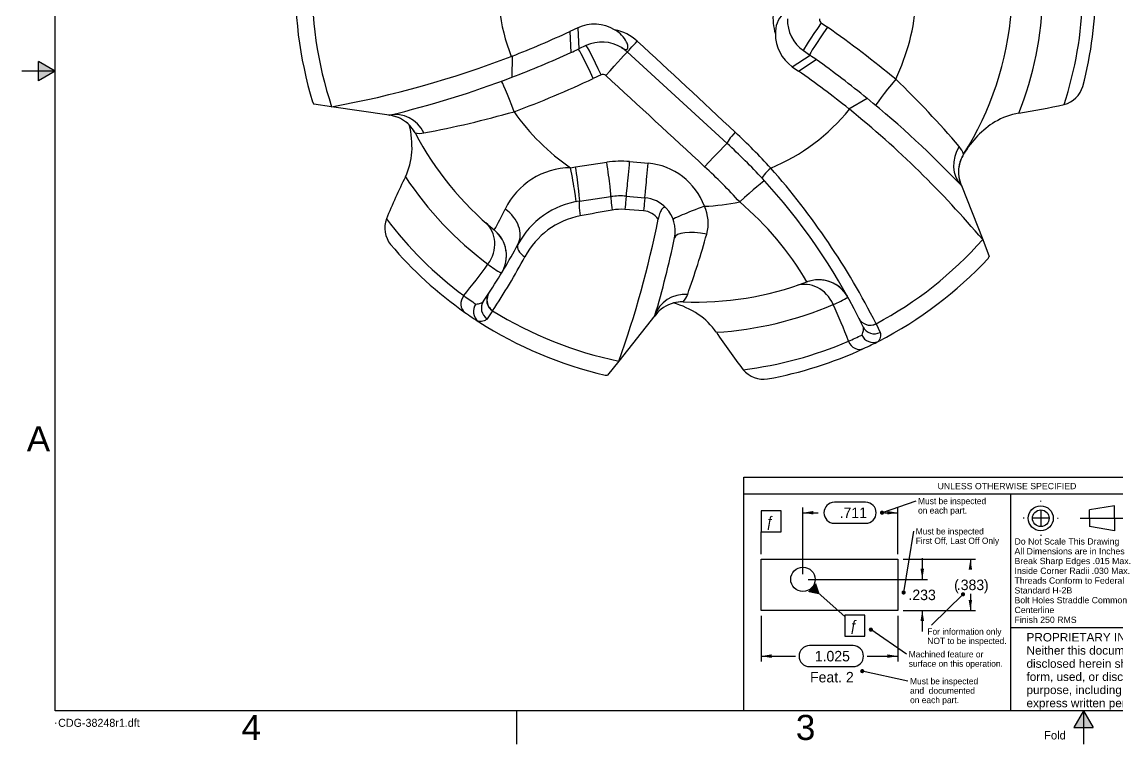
# Model space of a CAD drawing. Header units: inches. Extents: x 0.5 to 16.5, y 0.5 to 10.6.
# Drawn here: x 0.54 to 8.75, y 0.46 to 5.87 of the extents above; entities that cross this region are included whole.
import ezdxf
from ezdxf.enums import TextEntityAlignment as Align
from ezdxf.lldxf.tags import DXFTag

# ---------------------------------------------------------------- set-up
doc = ezdxf.new("R2010")
doc.units = ezdxf.units.IN
doc.header["$MEASUREMENT"] = 0
doc.layers.add('Default', color=7, linetype='Continuous')
doc.layers.add('ODG-42319R1', color=7, linetype='Continuous')
doc.styles.add('SEACAD_Arial', font='arial.ttf')
doc.styles.add('SEACAD_Solid_Edge_ANSI', font='seans.ttf')
tags = doc.linetypes.add('CENTER2', pattern=[1.125, 0.75, -0.125, 0.125, -0.125]).pattern_tags.tags
tags[10:11] = [DXFTag(74, 4), DXFTag(75, 0), DXFTag(340, '0'), DXFTag(46, 0.0), DXFTag(50, 0.0), DXFTag(44, 0.0), DXFTag(45, 0.0)]
tags[8:9] = [DXFTag(74, 4), DXFTag(75, 0), DXFTag(340, '0'), DXFTag(46, 0.0), DXFTag(50, 0.0), DXFTag(44, 0.0), DXFTag(45, 0.0)]
tags[6:7] = [DXFTag(74, 4), DXFTag(75, 0), DXFTag(340, '0'), DXFTag(46, 0.0), DXFTag(50, 0.0), DXFTag(44, 0.0), DXFTag(45, 0.0)]
tags[4:5] = [DXFTag(74, 4), DXFTag(75, 0), DXFTag(340, '0'), DXFTag(46, 0.0), DXFTag(50, 0.0), DXFTag(44, 0.0), DXFTag(45, 0.0)]
doc.dimstyles.new('ANSI', dxfattribs={"dimtxt": 0.07874, "dimasz": 0.07874, "dimexe": 0.03937, "dimexo": 0.03937, "dimgap": 0.03937, "dimtad": 0, "dimtih": 1, "dimtoh": 1, "dimdec": 3, "dimzin": 4, "dimdsep": 46, "dimtxsty": 'SEACAD_Solid_Edge_ANSI', "dimblk1": '_SE_FILLED', "dimblk2": '_SE_FILLED', "dimsah": 1, "dimcen": 0.03937, "dimadec": 0, "dimazin": 0, "dimtfac": 1, "dimtdec": 3, "dimtofl": 0, "dimtmove": 0, "dimatfit": 3, "dimfxl": 1, "dimtolj": 1, "dimtzin": 4, "dimarcsym": 0})

# ---------------------------------------------------------------- blocks, each defined once
blk = doc.blocks.new('SEANNOT_GROUP')
at = {"layer": 'Default', "color": 7, "linetype": 'Continuous', "style": 'SEACAD_Solid_Edge_ANSI'}
blk.add_text('Fold', height=0.0625, dxfattribs=at).set_placement((8.2051, 0.5529), align=Align.TOP_LEFT)
blk = doc.blocks.new('SEANNOT_GROUP8')
at = {"layer": 'Default', "color": 7, "linetype": 'Continuous', "style": 'SEACAD_Arial'}
blk.add_text('4', height=0.188, dxfattribs=at).set_placement((2.1908, 0.6747), align=Align.TOP_LEFT)
blk = doc.blocks.new('SEANNOT_GROUP9')
at = {"layer": 'Default', "color": 7, "linetype": 'Continuous', "style": 'SEACAD_Arial'}
blk.add_text('A', height=0.188, dxfattribs=at).set_placement((0.5808, 2.8378), align=Align.TOP_LEFT)
blk = doc.blocks.new('SEANNOT_GROUP16')
at = {"layer": 'Default', "color": 7, "linetype": 'Continuous', "style": 'SEACAD_Solid_Edge_ANSI'}
blk.add_text('Fold', height=0.0625, dxfattribs=at).set_placement((8.2051, 0.5529), align=Align.TOP_LEFT)
blk = doc.blocks.new('SEANNOT_GROUP21')
at = {"layer": 'Default', "color": 7, "linetype": 'Continuous', "style": 'SEACAD_Arial'}
blk.add_text('3', height=0.188, dxfattribs=at).set_placement((6.3444, 0.6747), align=Align.TOP_LEFT)
blk = doc.blocks.new('SEANNOT_GROUP26')
at = {"layer": 'Default', "color": 7, "linetype": 'Continuous'}
blk.add_lwpolyline([(0.7951, 0.6152), (0.7951, 0.6098)], dxfattribs=at)
at = {"layer": 'Default', "color": 7, "linetype": 'Continuous', "style": 'SEACAD_Solid_Edge_ANSI'}
blk.add_text('CDG-38248r1.dft', height=0.06, dxfattribs=at).set_placement((0.8161, 0.6452), align=Align.TOP_LEFT)
blk = doc.blocks.new('SEANNOT_GROUP29')
at = {"layer": 'Default', "linetype": 'Continuous'}
h = blk.add_hatch(color=7, dxfattribs=at)
edge = h.paths.add_edge_path()
edge.add_ellipse((3.4508, 1.0021), major_axis=(0.0157, 0), ratio=1, start_angle=0, end_angle=360)
at = {"layer": 'Default', "color": 7, "linetype": 'Continuous'}
blk.add_lwpolyline([(3.7182, 0.8173), (3.4508, 1.0021)], dxfattribs=at)
at = {"layer": 'Default', "color": 7, "linetype": 'Continuous', "style": 'SEACAD_Solid_Edge_ANSI'}
for s, p in [('Machined feature or', (3.7347, 0.8408)), ('surface on this operation.', (3.7347, 0.7703))]:
    blk.add_text(s, height=0.047, dxfattribs=at).set_placement(p, align=Align.TOP_LEFT)
blk = doc.blocks.new('SEANNOT_GROUP30')
at = {"layer": 'Default', "linetype": 'Continuous'}
h = blk.add_hatch(color=7, dxfattribs=at)
edge = h.paths.add_edge_path()
edge.add_ellipse((3.3864, 0.6907), major_axis=(0.0157, 0), ratio=1, start_angle=0, end_angle=360)
at = {"layer": 'Default', "color": 7, "linetype": 'Continuous'}
blk.add_lwpolyline([(3.7283, 0.6152), (3.3864, 0.6907)], dxfattribs=at)
at = {"layer": 'Default', "color": 7, "linetype": 'Continuous', "style": 'SEACAD_Solid_Edge_ANSI'}
for s, p in [('Must be inspected ', (3.7448, 0.6387)), ('on each part.', (3.7448, 0.4977)), ('and  documented ', (3.7448, 0.5682))]:
    blk.add_text(s, height=0.047, dxfattribs=at).set_placement(p, align=Align.TOP_LEFT)
blk = doc.blocks.new('SEANNOT_GROUP31')
at = {"layer": 'Default', "linetype": 'Continuous'}
h = blk.add_hatch(color=7, dxfattribs=at)
edge = h.paths.add_edge_path()
edge.add_ellipse((3.5349, 1.8784), major_axis=(0.0157, 0), ratio=1, start_angle=0, end_angle=360)
at = {"layer": 'Default', "color": 7, "linetype": 'Continuous'}
blk.add_lwpolyline([(3.7881, 1.9657), (3.5349, 1.8784)], dxfattribs=at)
at = {"layer": 'Default', "color": 7, "linetype": 'Continuous', "style": 'SEACAD_Solid_Edge_ANSI'}
for s, p in [('Must be inspected', (3.8046, 1.9892)), ('on each part.', (3.8046, 1.9187))]:
    blk.add_text(s, height=0.047, dxfattribs=at).set_placement(p, align=Align.TOP_LEFT)
blk = doc.blocks.new('SEANNOT_GROUP32')
at = {"layer": 'Default', "linetype": 'Continuous'}
h = blk.add_hatch(color=7, dxfattribs=at)
edge = h.paths.add_edge_path()
edge.add_ellipse((4.1418, 1.267), major_axis=(0.0157, 0), ratio=1, start_angle=0, end_angle=360)
at = {"layer": 'Default', "color": 7, "linetype": 'Continuous'}
blk.add_lwpolyline([(3.9057, 1.0346), (4.1418, 1.267)], dxfattribs=at)
at = {"layer": 'Default', "color": 7, "linetype": 'Continuous', "style": 'SEACAD_Solid_Edge_ANSI'}
for s, p in [('For information only', (3.8744, 1.0111)), ('NOT to be inspected.', (3.8744, 0.9406))]:
    blk.add_text(s, height=0.047, dxfattribs=at).set_placement(p, align=Align.TOP_LEFT)
blk = doc.blocks.new('SEANNOT_GROUP33')
at = {"layer": 'Default', "color": 7, "linetype": 'Continuous'}
blk.add_line((2.6276, 1.5683), (2.6276, 1.7343), dxfattribs=at)
blk.add_lwpolyline([(2.6276, 1.8917), (2.6276, 1.7343), (2.7777, 1.7343), (2.7777, 1.8917), (2.6276, 1.8917)], dxfattribs=at)
at = {"layer": 'Default', "color": 7, "linetype": 'Continuous', "style": 'SEACAD_Solid_Edge_ANSI'}
blk.add_text('ƒ', height=0.0787, dxfattribs=at).set_placement((2.6669, 1.8524), align=Align.TOP_LEFT)
blk = doc.blocks.new('SEANNOT_GROUP34')
at = {"layer": 'Default', "linetype": 'Continuous'}
blk.add_hatch(color=7, dxfattribs=at).paths.add_polyline_path([(3.0402, 1.3519), (2.9797, 1.2841), (3.0687, 1.2656)])
at = {"layer": 'Default', "color": 7, "linetype": 'Continuous'}
for points in [[(3.2551, 1.0993), (3.0099, 1.318)], [(3.2551, 1.111), (3.2551, 0.9536), (3.4052, 0.9536), (3.4052, 1.111), (3.2551, 1.111)]]:
    blk.add_lwpolyline(points, dxfattribs=at)
at = {"layer": 'Default', "color": 7, "linetype": 'Continuous', "style": 'SEACAD_Solid_Edge_ANSI'}
blk.add_text('ƒ', height=0.0787, dxfattribs=at).set_placement((3.2945, 1.0717), align=Align.TOP_LEFT)
blk = doc.blocks.new('SEANNOT_GROUP35')
at = {"layer": 'Default', "linetype": 'Continuous'}
h = blk.add_hatch(color=7, dxfattribs=at)
edge = h.paths.add_edge_path()
edge.add_ellipse((3.6964, 1.2801), major_axis=(0.0157, 0), ratio=1, start_angle=0, end_angle=360)
at = {"layer": 'Default', "color": 7, "linetype": 'Continuous'}
blk.add_lwpolyline([(3.7706, 1.7386), (3.6964, 1.2801)], dxfattribs=at)
at = {"layer": 'Default', "color": 7, "linetype": 'Continuous', "style": 'SEACAD_Solid_Edge_ANSI'}
for s, p in [('Must be inspected', (3.7871, 1.7621)), ('First Off, Last Off Only', (3.7871, 1.6916))]:
    blk.add_text(s, height=0.047, dxfattribs=at).set_placement(p, align=Align.TOP_LEFT)
blk = doc.blocks.new('DMBLK1')
at = {"layer": 'Default', "linetype": 'Continuous', "transparency": 16777216}
for points in [[(3.0204, 1.8909), (2.9417, 1.8778), (3.0204, 1.8647)], [(3.5738, 1.8909), (3.5738, 1.8647), (3.6526, 1.8778)]]:
    blk.add_hatch(color=7, dxfattribs=at).paths.add_polyline_path(points)
at = {"layer": 'Default', "color": 7, "linetype": 'Continuous', "transparency": 16777216}
for p, q in [((2.9417, 1.4182), (2.9417, 1.9172)), ((3.4119, 1.9566), (3.1775, 1.9566)), ((3.6526, 1.5683), (3.6526, 1.9172)), ((2.9417, 1.8778), (3.0552, 1.8778)), ((3.5523, 1.8778), (3.6526, 1.8778)), ((3.1775, 1.7991), (3.4119, 1.7991))]:
    blk.add_line(p, q, dxfattribs=at)
for centre, start, end in [((3.1775, 1.8778), 90, 270), ((3.4119, 1.8778), 270, 90)]:
    blk.add_arc(centre, 0.0787, start, end, dxfattribs=at)
at = {"layer": 'Default', "color": 7, "linetype": 'Continuous', "transparency": 16777216, "style": 'SEACAD_Solid_Edge_ANSI'}
blk.add_text('.711', height=0.07874, dxfattribs=at).set_placement((3.2169, 1.9172), align=Align.TOP_LEFT)
blk = doc.blocks.new('_SE_FILLED')
at = {"color": 0}
blk.add_line((0, 0), (-1, 0), dxfattribs=at)
blk.add_solid([(0, 0), (-1, -0.1665), (-1, 0.1665), (0, 0)], dxfattribs=at)
blk = doc.blocks.new('DMBLK2')
at = {"layer": 'Default', "linetype": 'Continuous', "transparency": 16777216}
for points in [[(4.2098, 1.4502), (4.1967, 1.5289), (4.1836, 1.4502)], [(4.2098, 1.2246), (4.1836, 1.2246), (4.1967, 1.1458)]]:
    blk.add_hatch(color=7, dxfattribs=at).paths.add_polyline_path(points)
at = {"layer": 'Default', "color": 7, "linetype": 'Continuous', "transparency": 16777216}
for p, q in [((3.6919, 1.5289), (4.2361, 1.5289)), ((4.1967, 1.5289), (4.1967, 1.481)), ((4.1967, 1.2704), (4.1967, 1.1458)), ((3.6919, 1.1458), (4.2361, 1.1458))]:
    blk.add_line(p, q, dxfattribs=at)
at = {"layer": 'Default', "color": 7, "linetype": 'Continuous', "transparency": 16777216, "style": 'SEACAD_Solid_Edge_ANSI'}
for s, height, p in [('(', 0.0787, (4.0749, 1.3767)), ('.383', 0.07874, (4.0951, 1.3767)), (')', 0.0787, (4.2983, 1.3767))]:
    blk.add_text(s, height=height, dxfattribs=at).set_placement(p, align=Align.TOP_LEFT)
blk = doc.blocks.new('DMBLK3')
at = {"layer": 'Default', "linetype": 'Continuous', "transparency": 16777216}
for points in [[(2.7063, 0.79), (2.7063, 0.8163), (2.6276, 0.8031)], [(3.5738, 0.79), (3.6526, 0.8031), (3.5738, 0.8163)]]:
    blk.add_hatch(color=7, dxfattribs=at).paths.add_polyline_path(points)
at = {"layer": 'Default', "color": 7, "linetype": 'Continuous', "transparency": 16777216}
for p, q in [((2.6276, 1.1065), (2.6276, 0.7638)), ((3.6526, 1.1065), (3.6526, 0.7638)), ((3.3172, 0.8819), (2.9912, 0.8819)), ((2.6276, 0.8031), (2.8849, 0.8031)), ((3.4235, 0.8031), (3.6526, 0.8031)), ((2.9912, 0.7244), (3.3172, 0.7244))]:
    blk.add_line(p, q, dxfattribs=at)
for centre, start, end in [((2.9912, 0.8031), 90, 270), ((3.3172, 0.8031), 270, 90)]:
    blk.add_arc(centre, 0.0787, start, end, dxfattribs=at)
at = {"layer": 'Default', "color": 7, "linetype": 'Continuous', "transparency": 16777216, "style": 'SEACAD_Solid_Edge_ANSI'}
for s, p in [('1.025', (3.0306, 0.8425)), ('Feat. 2', (2.9949, 0.685))]:
    blk.add_text(s, height=0.07874, dxfattribs=at).set_placement(p, align=Align.TOP_LEFT)
blk = doc.blocks.new('SEANNOT_GROUP36')
at = {"layer": 'Default', "color": 7, "linetype": 'CENTER2'}
blk.add_line((5.0203, 1.8365), (5.3456, 1.8365), dxfattribs=at)
blk = doc.blocks.new('SEANNOT_GROUP37')
at = {"layer": 'Default', "color": 7, "linetype": 'CENTER2'}
for p, q in [((4.7243, 1.9615), (4.7243, 1.9679)), ((4.7243, 1.899), (4.7243, 1.774)), ((4.5993, 1.8365), (4.5929, 1.8365)), ((4.7868, 1.8365), (4.6618, 1.8365)), ((4.8493, 1.8365), (4.8557, 1.8365)), ((4.7243, 1.7115), (4.7243, 1.7051))]:
    blk.add_line(p, q, dxfattribs=at)
blk = doc.blocks.new('SE1')
at = {"layer": 'Default', "color": 7, "linetype": 'Continuous'}
for p, q in [((5.2767, 1.9302), (5.0892, 1.899)), ((5.0892, 1.8365), (5.0892, 1.899)), ((5.2767, 1.8365), (5.2767, 1.9302)), ((5.0892, 1.8365), (5.0892, 1.774)), ((5.2767, 1.8365), (5.2767, 1.7427)), ((5.2767, 1.7427), (5.0892, 1.774))]:
    blk.add_line(p, q, dxfattribs=at)
for radius in [0.0937, 0.0625]:
    blk.add_circle((4.7243, 1.8365), radius, dxfattribs=at)
at = {"layer": 'Default'}
for name in ['SEANNOT_GROUP37', 'SEANNOT_GROUP36']:
    blk.add_blockref(name, (0, 0), dxfattribs=at)
blk = doc.blocks.new('DMBLK4')
at = {"layer": 'Default', "linetype": 'Continuous', "transparency": 16777216}
for points in [[(3.8493, 1.4576), (3.823, 1.4576), (3.8361, 1.3788)], [(3.8493, 1.0671), (3.8361, 1.1458), (3.823, 1.0671)]]:
    blk.add_hatch(color=7, dxfattribs=at).paths.add_polyline_path(points)
at = {"layer": 'Default', "color": 7, "linetype": 'Continuous', "transparency": 16777216}
for p, q in [((3.8361, 1.5363), (3.8361, 1.3788)), ((2.9811, 1.3788), (3.8755, 1.3788)), ((3.6919, 1.1458), (3.8755, 1.1458)), ((3.8361, 1.1458), (3.8361, 0.9883))]:
    blk.add_line(p, q, dxfattribs=at)
at = {"layer": 'Default', "color": 7, "linetype": 'Continuous', "transparency": 16777216, "style": 'SEACAD_Solid_Edge_ANSI'}
blk.add_text('.233', height=0.07874, dxfattribs=at).set_placement((3.7327, 1.3017), align=Align.TOP_LEFT)
blk = doc.blocks.new('SYMBOL_2')
at = {"layer": 'Default', "color": 7, "linetype": 'Continuous'}
for p, q in [((2.5, 0.3939), (2.5, 2.1439)), ((2.5, 2.1439), (6.5, 2.1439)), ((2.5, 2.0189), (6.5, 2.0189)), ((4.5, 0.3939), (4.5, 2.0189)), ((5.5, 2.0189), (5.5, 1.0189)), ((5.5, 1.8939), (6.5, 1.8939)), ((2.6276, 1.1458), (2.6276, 1.5289)), ((2.6276, 1.5289), (3.6526, 1.5289)), ((3.6526, 1.5289), (3.6526, 1.1458)), ((3.6526, 1.1458), (2.6276, 1.1458)), ((4.5, 1.0189), (6.5, 1.0189))]:
    blk.add_line(p, q, dxfattribs=at)
blk.add_circle((2.9417, 1.3788), 0.0914, dxfattribs=at)
at = {"layer": 'Default'}
for name in ['SEANNOT_GROUP31', 'SEANNOT_GROUP33', 'SE1', 'SEANNOT_GROUP35', 'SEANNOT_GROUP34', 'SEANNOT_GROUP32', 'SEANNOT_GROUP29', 'SEANNOT_GROUP30']:
    blk.add_blockref(name, (0, 0), dxfattribs=at)
at = {"layer": 'Default', "color": 7, "linetype": 'Continuous', "style": 'SEACAD_Arial'}
for s, height, p in [('UNLESS OTHERWISE SPECIFIED', 0.046875, (3.9507, 2.1013)), ('Tolerance', 0.04687, (5.8685, 1.9874)), ('.X        +/-.030"', 0.094, (5.5453, 1.7278)), ('Do Not Scale This Drawing', 0.046875, (4.5272, 1.6864)), ('All Dimensions are in Inches', 0.046875, (4.5272, 1.613)), ('.XX      +/-.015"', 0.094, (5.5453, 1.5807)), ('Break Sharp Edges .015 Max.', 0.046875, (4.5272, 1.5397)), ('Threads Conform to Federal ', 0.046875, (4.5272, 1.3929)), ('Inside Corner Radii .030 Max.', 0.046875, (4.5272, 1.4663)), ('.XXX    +/-.005"', 0.094, (5.5453, 1.4336)), ('Standard H-2B', 0.046875, (4.5272, 1.3196)), ('Bolt Holes Straddle Common ', 0.046875, (4.5272, 1.2462)), ("Angle    +/-30'", 0.094, (5.5453, 1.2864)), ('Centerline', 0.04687, (4.5272, 1.1728)), ('Finish 250 RMS', 0.046875, (4.5272, 1.0995)), ('PROPRIETARY INFORMATION of CCI, ', 0.063, (4.6174, 0.9762)), ('Neither this document nor any information', 0.063, (4.6174, 0.8776)), ('disclosed herein shall be reproduced in any', 0.063, (4.6174, 0.779)), ('form, used, or disclosed to others for any', 0.063, (4.6174, 0.6804)), ('purpose, including manufacturing, without the ', 0.063, (4.6174, 0.5818)), ('express written permission of CCI', 0.063, (4.6174, 0.4832))]:
    blk.add_text(s, height=height, dxfattribs=at).set_placement(p, align=Align.TOP_LEFT)
at = {"layer": 'Default', "color": 7, "linetype": 'Continuous'}
dim = blk.add_linear_dim(base=(3.6526, 1.8778), p1=(2.9417, 1.3788), p2=(3.6526, 1.5289), text='\\A1;<>', dimstyle='ANSI', dxfattribs=at)
dim.commit()
dim.dimension.update_dxf_attribs({"geometry": 'DMBLK1', "text_midpoint": (3.2947, 1.8778), "dimtype": 160})
for base, p1, p2, angle, text, picture, middle, dimtype in [((2.6276, 0.8031), (2.6276, 1.5289), (3.6526, 1.5289), 0, '\\A1;<>\\PFeat. 2', 'DMBLK3', (3.1542, 0.8031), 161), ((3.8361, 1.1458), (2.9417, 1.3788), (3.6526, 1.1458), 90, '\\A1;<>', 'DMBLK4', (3.8361, 1.2623), 160), ((4.1967, 1.5289), (3.6526, 1.5289), (3.6526, 1.1458), 270, '\\A1;(<>)', 'DMBLK2', (4.1967, 1.3374), 161)]:
    dim = blk.add_linear_dim(base=base, p1=p1, p2=p2, angle=angle, text=text, dimstyle='ANSI', dxfattribs=at)
    dim.commit()
    dim.dimension.update_dxf_attribs({"geometry": picture, "text_midpoint": middle, "dimtype": dimtype})

msp = doc.modelspace()

# ---------------------------------------------------------------- hatches: boundary and pattern name
at = {"layer": 'Default', "linetype": 'Continuous'}
for points in [[(0.6693, 5.5722), (0.6693, 5.5), (0.7943, 5.5)], [(0.6693, 5.5), (0.6693, 5.4278), (0.7943, 5.5)], [(8.4278, 0.5807), (8.5, 0.5807), (8.5, 0.7057)], [(8.5, 0.5807), (8.5722, 0.5807), (8.5, 0.7057)]]:
    msp.add_hatch(color=7, dxfattribs=at).paths.add_polyline_path(points)

# ---------------------------------------------------------------- linework, layer by layer
at = {"layer": 'Default', "color": 7, "linetype": 'Continuous'}
for p, q in [((0.7943, 0.7057), (0.7943, 10.2943)), ((0.7943, 5.5), (0.5443, 5.5)), ((0.7943, 5.5), (0.6693, 5.5722)), ((0.6693, 5.4278), (0.6693, 5.5722)), ((0.7943, 5.5), (0.6693, 5.4278)), ((16.2057, 0.7057), (0.7943, 0.7057)), ((4.25, 0.7057), (4.25, 0.4557)), ((8.5, 0.7057), (8.4278, 0.5807)), ((8.5, 0.7057), (8.5722, 0.5807)), ((8.5, 0.7057), (8.5, 0.4557)), ((8.4278, 0.5807), (8.5722, 0.5807))]:
    msp.add_line(p, q, dxfattribs=at)
at = {"layer": 'ODG-42319R1', "color": 7, "linetype": 'Continuous'}
for p, q in [((6.5344, 5.8612), (6.5808, 5.8289)), ((4.7097, 5.8246), (4.6509, 5.7972)), ((4.6509, 5.7972), (4.6582, 5.6387)), ((4.7097, 5.8246), (4.717, 5.6658)), ((4.7129, 5.664), (4.717, 5.6658)), ((4.7717, 5.6914), (4.717, 5.6658)), ((5.0806, 5.6438), (5.0382, 5.6759)), ((4.2172, 5.6117), (4.2111, 5.6093)), ((4.2172, 5.6117), (4.2162, 5.4537)), ((5.8303, 4.9569), (5.0806, 5.6438)), ((6.3171, 5.533), (6.4509, 5.6187)), ((6.3635, 5.5005), (6.4971, 5.586)), ((6.4014, 5.6533), (6.4478, 5.6208)), ((6.4478, 5.6208), (6.4509, 5.6187)), ((6.3171, 5.533), (6.3635, 5.5005)), ((4.8853, 5.4723), (4.8266, 5.4447)), ((2.7231, 5.2687), (2.7318, 5.253)), ((2.8657, 5.233), (2.7318, 5.253)), ((6.7409, 5.2177), (6.8783, 5.2958)), ((3.296, 5.1689), (2.8657, 5.233)), ((6.7409, 5.2177), (6.7461, 5.2136)), ((3.4913, 5.0367), (3.4913, 5.0367)), ((7.6018, 4.8765), (7.6018, 4.8765)), ((4.6564, 4.7754), (4.6943, 4.7818)), ((4.6943, 4.7818), (4.9278, 4.8162)), ((5.099, 4.8215), (5.2372, 4.8096)), ((7.585, 4.6412), (7.7446, 4.2366)), ((4.7239, 4.5252), (4.9586, 4.559)), ((5.0734, 4.5622), (5.2126, 4.55)), ((5.2036, 4.453), (5.0634, 4.4633)), ((4.0842, 4.3089), (4.0843, 4.3089)), ((7.7446, 4.2366), (7.7943, 4.1106)), ((7.785, 4.0952), (7.7943, 4.1106)), ((6.427, 3.9196), (6.4271, 3.9197)), ((4.0034, 3.7754), (4.0434, 3.8348)), ((4.044, 3.8339), (4.0444, 3.8345)), ((4.0719, 3.7035), (4.0318, 3.6441)), ((4.0719, 3.7034), (4.0719, 3.7035)), ((5.5003, 3.77), (5.5003, 3.77)), ((3.9656, 3.623), (3.9695, 3.6204)), ((5.2882, 3.6669), (5.0175, 3.3264)), ((6.8487, 3.5828), (6.8173, 3.6471)), ((6.9453, 3.6062), (6.9766, 3.5418)), ((6.9453, 3.6062), (6.9453, 3.6062)), ((6.9618, 3.4739), (6.966, 3.4759)), ((5.0175, 3.3264), (4.9333, 3.2204)), ((4.9153, 3.2207), (4.9333, 3.2204))]:
    msp.add_line(p, q, dxfattribs=at)
for centre, radius, start, end in [((5.5928, 6.1432), 1.4813, 172.3618, 201.12636), ((5.5928, 6.1432), 3, 177.23984, 196.94755), ((5.5928, 6.1432), 2.875, 178.06182, 198.45644), ((5.5928, 6.1432), 3, 345.37199, 359.8225), ((5.5928, 6.1432), 1.6577, 334.85866, 356.09706), ((5.5931, 6.1431), 2.6051, 338.42568, 358.33948), ((5.5931, 6.1432), 2.9032, 342.06217, 358.24155), ((6.5362, 5.8934), 0.3633, 172.93984, 198.27138), ((6.3864, 5.7888), 0.1954, 134.6826, 182.72043), ((5.5928, 6.1432), 2.375, 327.76761, 355.56373), ((4.8344, 5.554), 0.2979, 59.37945, 114.74708), ((6.5628, 5.8837), 0.2812, 178.34863, 235), ((6.552, 5.8868), 0.031, 172.75764, 235.37096), ((2.2295, -0.4229), 7.6171, 50.31532, 55.16203), ((1.5635, 12.4168), 7.3042, 291.3042, 295.00434), ((4.9129, 5.4564), 0.3615, 47.80667, 78.31616), ((6.4887, 5.7761), 0.2975, 179.33729, 234.78399), ((1.5433, 12.4613), 7.5, 294.53914, 295), ((4.8906, 5.4365), 0.2812, 58.34053, 115), ((-45.5874, -49.5608), 75.0419, 46.687763, 47.452884), ((1.5515, 12.5252), 7.4096, 280.21596, 291.0347), ((1.5432, 12.4615), 7.5002, 290.87851, 294.53909), ((2.146, -0.5228), 7.5, 54.53914, 54.97116), ((2.1459, -0.523), 7.5002, 50.87851, 54.53909), ((2.1744, -0.4831), 7.3042, 51.3042, 55.00434), ((1.5433, 12.4613), 7.5, 283.51429, 290.87846), ((1.588, 12.339), 7.6171, 290.31532, 295.16203), ((4.8986, 5.4443), 0.031, 47.71419, 115.40562), ((-158.3987, -172.364), 241.4472, 47.196639, 47.435994), ((1.9119, 0.0796), 7.4546, 40.62947, 45.96603), ((8.2996, 5.4466), 0.2053, 285.71453, 342.7012), ((2.146, -0.5228), 7.5, 43.51429, 50.87846), ((2.1821, 12.3628), 7.4546, 280.62947, 285.96603), ((5.5928, 6.1432), 1.6577, 214.85866, 235.60375), ((5.5928, 6.1432), 1.4813, 292.3618, 321.12636), ((2.0865, -0.5476), 7.4096, 40.21596, 51.0347), ((8.114, 4.6425), 0.5515, 100.26119, 120.1784), ((7.0846, 11.0703), 5.9584, 278.99112, 282.31276), ((3.2713, 4.9208), 0.2484, 83.29533, 84.9449), ((3.2701, 4.9203), 0.25, 68.21404, 84.06755), ((3.2701, 4.9203), 0.25, 68.2146, 84.06697), ((3.2714, 4.9228), 0.2471, 51.09273, 83.74718), ((3.2701, 4.9203), 0.25, 27.76761, 52.12647), ((3.2701, 4.9203), 0.25, 27.76749, 52.12363), ((3.2713, 4.9208), 0.2484, 36.96406, 51.47771), ((2.7678, 4.929), 0.7001, 357.00747, 13.9395), ((8.2079, 4.5256), 0.7001, 122.00747, 149.45853), ((3.2713, 4.9208), 0.2484, 29.19146, 35.65482), ((5.5928, 6.1432), 2.375, 207.76761, 230.56373), ((3.5259, 5.2091), 0.1758, 258.66341, 280.22704), ((2.6629, 1.5648), 4.7433, 42.56521, 47.13909), ((2.7917, 1.6407), 4.4977, 42.76448, 47.50119), ((7.4352, 4.8202), 0.1758, 18.66341, 40.22704), ((2.9174, 4.9388), 0.5515, 335.26119, 355.1784), ((7.8133, 4.7432), 0.25, 147.76761, 172.12647), ((7.8133, 4.7432), 0.25, 147.76749, 172.12363), ((7.8122, 4.744), 0.2484, 149.19146, 155.65482), ((4.6593, 4.2274), 0.5479, 90.30943, 154.2907), ((5.036, 4.0834), 0.7407, 85.12396, 98.39579), ((5.1933, 4.3156), 0.496, 20.1967, 84.92185), ((2.7496, 1.6318), 4.2905, 42.29011, 47.26995), ((1.9952, 1.1104), 5.5437, 26.75692, 41.35601), ((7.8105, 4.743), 0.2471, 171.09273, 203.74718), ((7.8122, 4.744), 0.2484, 156.96406, 171.47771), ((8.7732, 2.0952), 5.9584, 153.99112, 157.31276), ((5.5926, 6.143), 2.6051, 213.42568, 233.33948), ((2.7901, 1.6391), 4.5, 26.50168, 42.76568), ((7.8133, 4.7432), 0.25, 188.21404, 204.06755), ((7.8133, 4.7432), 0.25, 188.2146, 204.06697), ((7.8122, 4.744), 0.2484, 203.29533, 204.9449), ((4.8129, 3.9066), 0.625, 98.18817, 151.92778), ((5.0297, 4.0655), 0.4986, 84.98179, 98.20638), ((5.1908, 4.301), 0.25, 43.65521, 85), ((5.5928, 6.1432), 1.6577, 272.27995, 281.50433), ((4.45, 2.7688), 2.2877, 30.20342, 49.90419), ((1.966, 5.5105), 2.4354, 330.43706, 334.58055), ((42.4615, -206.0652), 213.8358, 100.098078, 100.163497), ((5.0369, 4.0797), 0.3844, 86.03546, 100.17758), ((5.1913, 4.305), 0.1485, 35.00918, 85.24637), ((5.1908, 4.301), 0.25, 348.10574, 43.65521), ((5.3967, 4.3596), 0.2913, 343.81479, 25.89037), ((3.4697, 4.3255), 0.2053, 160.71453, 217.7012), ((5.5926, 6.143), 2.9032, 217.06217, 233.24155), ((4.8416, 3.8287), 0.5972, 100.90456, 152.03558), ((-2.0226, 5.8544), 7.4802, 340.24723, 348.71195), ((-1.1587, 6.1894), 7.0973, 340.55513, 344.3803), ((5.5928, 6.1432), 3, 220.37199, 234.8225), ((0.2908, 6.3184), 4.5, 326.50153, 331.92779), ((-1.9035, 5.7953), 7.5, 343.51429, 348.10574), ((5.5928, 6.1432), 2.875, 298.06182, 318.45644), ((-0.3376, 6.6123), 5.2826, 326.5878, 331.71063), ((0.4098, 6.659), 4.4663, 320.48296, 324.30744), ((4.4344, 4.5434), 0.631, 230.97958, 242.07714), ((5.5928, 6.1432), 3, 297.23984, 316.94755), ((5.5928, 6.1432), 2.375, 267.76761, 290.56373), ((5.8823, 6.6203), 3.4594, 234.12856, 235.95083), ((4.1215, 3.783), 0.0938, 146.48543, 238.03298), ((4.1226, 3.7836), 0.0933, 149.69787, 210.58216), ((5.3683, 3.8862), 0.1758, 318.66341, 340.22704), ((6.3991, 4.3401), 0.631, 290.97958, 302.07714), ((4.0226, 3.6989), 0.0949, 144.45878, 233.09276), ((4.1129, 3.7749), 0.0806, 208.7431, 238.47109), ((5.5928, 6.1432), 2.875, 238.06182, 258.45644), ((5.4907, 3.5216), 0.2484, 133.90506, 144.9449), ((5.4889, 3.5226), 0.2469, 103.81139, 143.73848), ((5.2319, 3.0896), 0.7001, 57.00747, 73.9395), ((5.4907, 3.5216), 0.2484, 89.19146, 104.42538), ((5.4906, 3.5202), 0.25, 87.76761, 104.13295), ((5.4906, 3.5202), 0.25, 87.76749, 104.06247), ((5.5929, 6.1429), 2.6051, 273.42568, 293.33948), ((2.5546, 1.9125), 4.4663, 20.48296, 24.30744), ((5.5928, 6.1432), 3, 234.8225, 237.23984), ((5.5928, 6.1432), 3, 237.23984, 256.94755), ((5.4906, 3.5202), 0.25, 143.25635, 144.06755), ((5.4906, 3.5202), 0.25, 143.25656, 144.06697), ((5.2982, 3.224), 0.5515, 35.26119, 55.1784), ((6.9012, 3.6889), 0.0938, 206.48543, 298.03298), ((10.6888, 6.8735), 5.9584, 213.99112, 217.31276), ((6.901, 3.6864), 0.091, 248.142, 297.41514), ((5.5929, 6.1429), 2.9032, 277.06217, 293.24155), ((5.3244, 6.6325), 3.4594, 294.12856, 295.95083), ((6.9246, 3.5612), 0.0949, 204.45878, 293.09276), ((5.5928, 6.1432), 3, 294.8225, 297.23984), ((5.5928, 6.1432), 3, 280.37199, 294.8225), ((6.1054, 3.3957), 0.2053, 220.71453, 277.7012)]:
    msp.add_arc(centre, radius, start, end, dxfattribs=at)
for centre, major_axis, ratio, start_param, end_param in [((6.5448, 5.8581), (-0.1434, -0.2048), 0.041411, 4.726106, 6.283185), ((6.5912, 5.8256), (-0.1434, -0.2048), 0.041637, 4.7254, 6.283185), ((4.8186, 5.4374), (-0.1057, 0.2266), 0.041637, 4.7254, 6.283185), ((4.8774, 5.4648), (-0.1057, 0.2266), 0.041374, 4.726214, 6.283185), ((5.1439, 5.713), (0.0633, 0.0691), 0.011421, 3.141593, 4.886552), ((4.9117, 5.4595), (0.1689, 0.1843), 0.001822, 4.755984, 6.283185), ((4.2236, 5.1895), (-0.0865, 0.2346), 0.042209, 4.723403, 6.283185), ((7.1034, 5.4343), (-0.1599, -0.1922), 0.042209, 4.723403, 6.283185), ((3.3544, 4.9259), (-0.0584, 0.2431), 0.918187, 4.954031, 6.283185), ((5.8936, 5.026), (0.0633, 0.0691), 0.147205, 1.477537, 3.141593), ((5.6614, 4.7725), (0.1689, 0.1843), 0.031054, 0, 1.540145), ((7.7663, 4.8134), (-0.1813, -0.1721), 0.918187, 4.954031, 6.283185), ((4.6502, 4.7664), (-0.0465, 0.2456), 0.030918, 3.141593, 4.743178), ((4.6883, 4.7727), (-0.0356, 0.2475), 0.028983, 3.141593, 4.745006), ((4.923, 4.8065), (-0.0356, 0.2475), 0.024913, 3.141593, 4.748213), ((5.0951, 4.8113), (0.0218, 0.249), 0.011658, 3.141593, 4.754437), ((5.2344, 4.7991), (0.0218, 0.249), 0.00753, 3.141593, 4.755368), ((6.1626, 4.7583), (0.0688, 0.0637), 0.163052, 1.510219, 3.141593), ((5.9256, 4.5081), (0.1844, 0.1688), 0.037416, 0, 1.548358), ((4.7372, 4.4325), (-0.0134, 0.0928), 0.119162, 0, 1.740849), ((4.9719, 4.4662), (-0.0134, 0.0928), 0.044108, 0, 1.651838), ((5.0652, 4.4688), (0.0082, 0.0934), 0.013486, 0, 1.6316), ((5.2044, 4.4566), (0.0082, 0.0934), 0.005483, 0, 1.609951), ((4.0408, 4.3184), (-0.2206, 0.1176), 0.763237, 3.141593, 4.547371), ((5.6592, 4.4759), (0.2342, 0.0875), 0.041441, 1.557172, 3.141593), ((3.8548, 4.176), (0.1655, 0.1874), 0.877462, 4.827331, 6.283185), ((3.9254, 4.1159), (0.1588, 0.1931), 0.999785, 6.249746, 6.283185), ((3.9256, 4.1159), (-0.2138, 0.1296), 0.999877, 3.141593, 4.568956), ((3.9254, 4.1159), (0.1588, 0.1931), 0.999785, 4.853963, 6.249746), ((5.6801, 4.1979), (0.2446, -0.0515), 0.313056, 1.651364, 3.141593), ((4.3441, 4.1566), (-0.0827, 0.0441), 0.601505, 0, 1.527921), ((6.5149, 3.6856), (0.2191, 0.1204), 0.999877, 0.028973, 1.427363), ((6.5149, 3.6855), (0.0878, -0.2341), 0.999785, 1.71237, 3.108066), ((6.4275, 3.6545), (0.0795, -0.237), 0.877462, 1.685739, 3.141593), ((6.5149, 3.6855), (0.0878, -0.2341), 0.999785, 3.108066, 3.141593), ((3.9185, 3.7677), (0.054, 0.0766), 0.855566, 1.529549, 3.141593), ((5.5279, 3.596), (0.2397, -0.0709), 0.918187, 1.812438, 3.141593), ((4.0807, 3.7224), (-0.0773, 0.053), 0.983842, 0, 1.612357), ((6.9333, 3.6233), (0.0846, 0.0405), 0.983842, 3.141593, 4.75395), ((6.8129, 3.5055), (0.0394, -0.0851), 0.855566, 4.671142, 6.283185)]:
    msp.add_ellipse(centre, major_axis=major_axis, ratio=ratio, start_param=start_param, end_param=end_param, dxfattribs=at)
for points, knots in [([(5.0382, 5.6759), (5.0461, 5.671), (5.0537, 5.6666), (5.0683, 5.6612), (5.0754, 5.6601), (5.0853, 5.6679), (5.0868, 5.677), (5.0844, 5.6963), (5.081, 5.7065), (5.0675, 5.7359), (5.0543, 5.7538), (5.0231, 5.7857), (5.0055, 5.7991), (4.9861, 5.8104)], [0, 0, 0, 0, 0.125, 0.125, 0.25, 0.25, 0.375, 0.375, 0.5, 0.5, 0.75, 0.75, 1, 1, 1, 1]), ([(5.3717, 4.4736), (5.3694, 4.4759), (5.367, 4.4776), (5.3617, 4.4793), (5.3589, 4.4793), (5.3531, 4.4775), (5.3501, 4.4757), (5.3441, 4.4703), (5.3412, 4.4668), (5.3355, 4.4582), (5.3328, 4.4532), (5.3277, 4.4421), (5.3253, 4.4361), (5.3211, 4.4235), (5.3192, 4.4169), (5.3158, 4.4037), (5.3143, 4.397), (5.3129, 4.3902)], [0, 0, 0, 0, 0.125, 0.125, 0.25, 0.25, 0.375, 0.375, 0.5, 0.5, 0.625, 0.625, 0.75, 0.75, 0.875, 0.875, 1, 1, 1, 1]), ([(3.9454, 3.754), (3.96, 3.7542), (3.9721, 3.7561), (3.9914, 3.7633), (3.9987, 3.7685), (4.0034, 3.7754)], [0, 0, 0, 0, 0.5, 0.5, 1, 1, 1, 1]), ([(4.0318, 3.6441), (4.0267, 3.6367), (4.0185, 3.6312), (3.9964, 3.6241), (3.9825, 3.6225), (3.9656, 3.623)], [0, 0, 0, 0, 0.5, 0.5, 1, 1, 1, 1]), ([(6.8382, 3.5219), (6.8453, 3.5346), (6.8497, 3.5461), (6.8532, 3.5664), (6.8523, 3.5753), (6.8487, 3.5828)], [0, 0, 0, 0, 0.5, 0.5, 1, 1, 1, 1]), ([(6.9766, 3.5418), (6.9805, 3.5336), (6.9812, 3.5238), (6.9763, 3.5011), (6.9707, 3.4882), (6.9618, 3.4739)], [0, 0, 0, 0, 0.5, 0.5, 1, 1, 1, 1])]:
    msp.add_open_spline(points, degree=3, knots=knots, dxfattribs=at)

# ---------------------------------------------------------------- block references
at = {"layer": 'Default'}
for name in ['SEANNOT_GROUP9', 'SEANNOT_GROUP8', 'SEANNOT_GROUP21', 'SEANNOT_GROUP26', 'SEANNOT_GROUP', 'SEANNOT_GROUP16']:
    msp.add_blockref(name, (0, 0), dxfattribs=at)
at = {"layer": 'Default', "color": 5}
msp.add_blockref('SYMBOL_2', (3.4557, 0.3118), dxfattribs=at)

doc.saveas('drawing.dxf')
